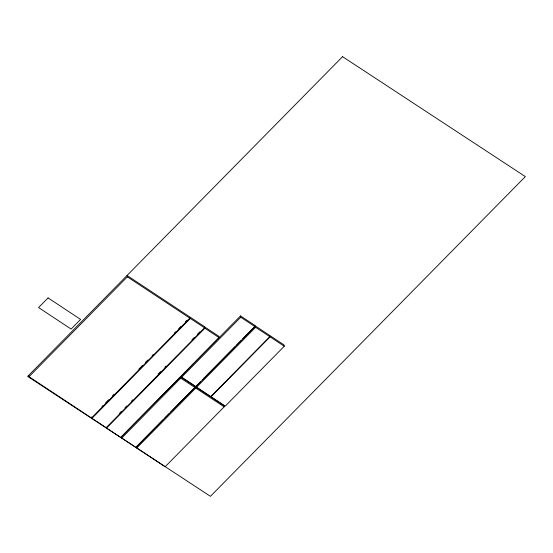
<?xml version="1.0" encoding="UTF-8"?>
<svg xmlns="http://www.w3.org/2000/svg" width="553" height="553" viewBox="0 0 553 553"><rect width="100%" height="100%" fill="white"/><g stroke="black" fill="none" stroke-linecap="round" stroke-linejoin="round"><path stroke-width="0.83" d="M29.026 376.704L127.37 276.853L127.135 275.518L189.589 316.814L189.831 318.148L91.48 417.999L29.026 376.704L28.784 375.369M102.001 406.545L103.211 405.321M105.623 402.867L108.637 399.805M112.259 396.135L114.07 394.296M138.803 369.176L142.425 365.505M145.446 362.443L147.858 359.989M152.082 355.703L153.285 354.48M174.402 333.037L175.612 331.814M178.626 328.752L181.038 326.298M185.262 322.012L187.073 320.173M91.985 418.296L190.329 318.445L190.094 317.111L204.285 326.498L204.527 327.832L106.176 427.676L91.985 418.296L91.743 416.962M119.566 413.271L121.377 411.432M124.999 407.755L126.803 405.923M131.635 401.022L132.838 399.791M158.179 374.07L160.591 371.616M164.815 367.33L166.024 366.107M191.967 339.763L194.38 337.316M197.4 334.247L199.813 331.8M204.88 328.233L106.529 428.084L120.727 437.464L219.071 337.62L218.836 336.286L204.638 326.899L204.88 328.233L219.071 337.62M180.513 376.821L121.501 436.725L121.743 438.066L135.934 447.446L194.946 387.542L194.704 386.201L180.513 376.821L180.748 378.155L194.946 387.542M240.507 315.908L181.502 375.812L181.743 377.153L195.935 386.533L254.94 326.623L254.705 325.288L240.507 315.908L240.749 317.242L254.94 326.623M121.743 438.066L180.748 378.155M181.743 377.153L240.749 317.242M163.011 419.755L136.515 446.651L136.757 447.985L165.14 466.753L224.152 406.849L223.91 405.508L195.52 386.741L170.234 412.414M164.815 417.916L169.031 413.637M200.594 381.598L196.377 385.876L196.619 387.211L210.811 396.598L269.823 336.687L269.581 335.353L255.382 325.966L242.739 338.802M202.398 379.759L234.914 346.752M236.117 345.528L240.935 340.634M136.757 447.985L195.762 388.075L195.52 386.741M196.619 387.211L255.624 327.3L255.382 325.966M270.064 336.846L211.059 396.757L225.251 406.144L284.263 346.233L284.021 344.899L269.823 335.512L270.064 336.846L284.263 346.233M255.624 327.3L269.823 336.687M190.329 318.445L204.527 327.832M127.37 276.853L189.831 318.148M195.762 388.075L224.152 406.849M48.07 297.908L38.572 307.551L71.102 329.063L80.6 319.42L48.07 297.908M342.57 56.669L27.65 376.393L210.43 496.331L525.35 176.607L342.57 56.669"/></g></svg>
